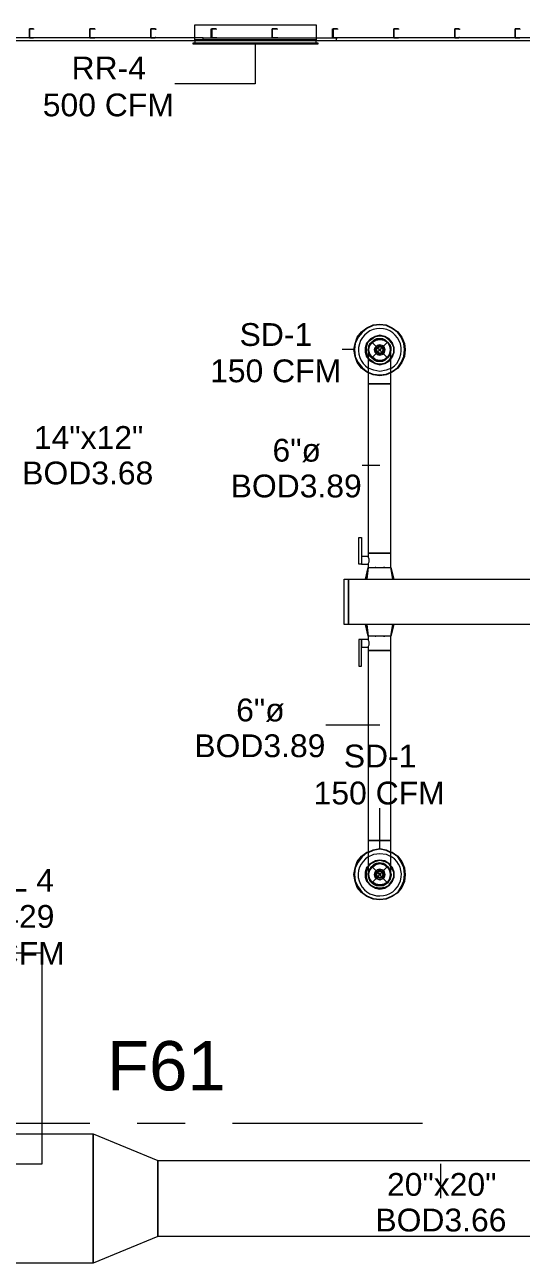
# Model space of a CAD drawing. Header units: metres. Extents: x 98 to 337, y -7 to 53.
# Drawn here: x 137.43 to 140.75, y 15.72 to 24 of the extents above; entities that cross this region are included whole.
import ezdxf

# ---------------------------------------------------------------- set-up
doc = ezdxf.new("R2010")
doc.units = ezdxf.units.M
doc.layers.add('HVAC - Ductos', color=5, linetype='Continuous', lineweight=0)
doc.layers.add('PDF_Text', color=7, linetype='Continuous', lineweight=0)
doc.layers.add('PDF_Geometry', color=7, linetype='Continuous', lineweight=0, true_color=0xaaaaaa)
doc.styles.add('PDF ArialUnicodeMS-Bold-Identity-H', font='arial.ttf')
doc.styles.add('PDF Helvetica', font='')
doc.styles.get('PDF Helvetica').set_extended_font_data('Helvetica')

msp = doc.modelspace()

# ---------------------------------------------------------------- linework, layer by layer
at = {"layer": 'HVAC - Ductos', "lineweight": 0}
for points in [[(139.3888, 23.8753), (139.3751, 23.8753), (139.3751, 23.8983), (138.5641, 23.8983), (138.5641, 23.999), (139.3751, 23.999), (139.3751, 23.8983), (138.5641, 23.8983), (138.5641, 23.8753), (138.5504, 23.8753), (138.5504, 23.8707), (139.3888, 23.8707), (139.3888, 23.8753), (138.5504, 23.8753)], [(139.7232, 21.6715), (139.7141, 21.6761), (139.6774, 21.7036), (139.65, 21.7403), (139.6362, 21.7815), (139.627, 21.8273), (139.6362, 21.8686), (139.65, 21.9098), (139.6774, 21.9464), (139.7141, 21.974), (139.7554, 21.9922), (139.8012, 21.9968), (139.8424, 21.9922), (139.8837, 21.974), (139.9203, 21.9464), (139.9478, 21.9098), (139.9661, 21.8686), (139.9707, 21.8273), (139.9661, 21.7815), (139.9478, 21.7403), (139.9203, 21.7036), (139.8837, 21.6761), (139.8745, 21.6715)], [(139.8745, 21.6761), (139.8837, 21.6807), (139.9203, 21.7082), (139.9432, 21.7403), (139.9615, 21.7815), (139.9661, 21.8273), (139.9615, 21.8686), (139.9432, 21.9098), (139.9203, 21.9418), (139.8837, 21.9694), (139.8424, 21.9877), (139.8012, 21.9922), (139.7554, 21.9877), (139.7141, 21.9694), (139.682, 21.9418), (139.6546, 21.9098), (139.6362, 21.8686), (139.6316, 21.8273), (139.6362, 21.7815), (139.6546, 21.7403), (139.682, 21.7082), (139.7141, 21.6807), (139.7232, 21.6761)], [(139.7232, 21.8273), (139.7232, 21.8182), (139.7232, 21.7998), (139.7232, 21.7723), (139.7232, 21.7311), (139.7232, 21.6853), (139.7232, 21.6303), (139.7232, 21.5982), (139.7278, 21.5982), (139.7324, 21.5982), (139.7462, 21.5982), (139.7599, 21.5982), (139.7783, 21.5982), (139.8012, 21.5982), (139.8194, 21.5982), (139.8378, 21.5982), (139.8516, 21.5982), (139.8653, 21.5982), (139.8745, 21.5982), (139.8745, 21.6486), (139.8745, 21.699), (139.8745, 21.7449), (139.8745, 21.7815), (139.8745, 21.809), (139.8745, 21.8227), (139.8745, 21.8273), (139.8745, 21.8182), (139.8745, 21.8273), (139.8745, 21.8456), (139.8653, 21.864), (139.8516, 21.8777), (139.8378, 21.8914), (139.8194, 21.9006), (139.8012, 21.9006), (139.7783, 21.9006), (139.7599, 21.8914), (139.7462, 21.8777), (139.7324, 21.864), (139.7278, 21.8456), (139.7232, 21.8273), (139.7232, 21.8182), (139.7232, 21.8273), (139.7278, 21.8456), (139.7324, 21.864), (139.7462, 21.8777), (139.7599, 21.8914), (139.7783, 21.9006), (139.8012, 21.9006), (139.8194, 21.9006), (139.8378, 21.8914), (139.8516, 21.8777), (139.8653, 21.864), (139.8745, 21.8456), (139.8745, 21.8273)], [(139.7278, 21.8502), (139.7278, 21.8548), (139.7324, 21.8594)], [(139.7324, 21.8548), (139.7462, 21.8777), (139.7691, 21.8914)], [(139.7462, 21.8777), (139.8516, 21.7723)], [(139.8516, 21.8777), (139.7462, 21.7723)], [(139.7691, 21.8914), (139.7691, 21.896), (139.7737, 21.896)], [(139.7737, 21.896), (139.8012, 21.9006), (139.824, 21.896)], [(139.824, 21.896), (139.8286, 21.896), (139.8332, 21.8914)], [(139.8286, 21.8914), (139.8516, 21.8777), (139.8653, 21.8548)], [(139.8699, 21.8594), (139.8699, 21.8548), (139.8699, 21.8502)], [(139.627, 21.8273), (139.5491, 21.8273)], [(139.7232, 21.8182), (139.7278, 21.8044), (139.7324, 21.7861), (139.7462, 21.7723), (139.7324, 21.7953), (139.7278, 21.7953), (139.7278, 21.7998)], [(139.7324, 21.7998), (139.7278, 21.8273), (139.7324, 21.8502)], [(139.7737, 21.754), (139.7691, 21.754), (139.7691, 21.7586), (139.7462, 21.7723), (139.7599, 21.7586), (139.7783, 21.7494), (139.8012, 21.7494), (139.8194, 21.7494), (139.8378, 21.7586), (139.8516, 21.7723), (139.8653, 21.7861), (139.8745, 21.8044), (139.8745, 21.8182)], [(139.8653, 21.7953), (139.8516, 21.7723), (139.8286, 21.7586)], [(139.8699, 21.8502), (139.8745, 21.8273), (139.8699, 21.7998), (139.8699, 21.7953)], [(139.8791, 21.7036), (139.8424, 21.6899), (139.8012, 21.6807), (139.7599, 21.6899), (139.7232, 21.7036)], [(139.824, 21.7586), (139.8012, 21.7494), (139.7737, 21.7586)], [(139.8332, 21.7586), (139.8286, 21.754), (139.824, 21.754)], [(139.7232, 21.6761), (139.7554, 21.6624), (139.8012, 21.6578), (139.8424, 21.6624), (139.8745, 21.6761)], [(139.8745, 21.6715), (139.8424, 21.6578), (139.8012, 21.6532), (139.7554, 21.6578), (139.7232, 21.6715)], [(139.7095, 20.2924), (139.705, 20.2924), (139.7232, 20.3703), (139.7278, 20.3703), (139.7324, 20.3703), (139.7462, 20.3703), (139.7599, 20.3703), (139.7783, 20.3703), (139.8012, 20.3703), (139.8194, 20.3703), (139.8378, 20.3703), (139.8516, 20.3703), (139.8653, 20.3703), (139.8699, 20.3703), (139.8745, 20.3703), (139.8745, 20.4665), (139.8653, 20.4665), (139.8516, 20.4665), (139.8378, 20.4665), (139.8194, 20.4665), (139.8012, 20.4665), (139.7783, 20.4665), (139.7599, 20.4665), (139.7462, 20.4665), (139.7324, 20.4665), (139.7278, 20.4665), (139.7232, 20.4665), (139.7278, 20.4665), (139.7324, 20.4665), (139.7462, 20.4665), (139.7599, 20.4665), (139.7783, 20.4665), (139.8012, 20.4665), (139.8194, 20.4665), (139.8378, 20.4665), (139.8516, 20.4665), (139.8653, 20.4665), (139.8745, 20.4665), (139.8745, 21.5982), (139.8653, 21.5982), (139.8516, 21.5982), (139.8378, 21.5982), (139.8194, 21.5982), (139.8012, 21.5982), (139.7783, 21.5982), (139.7599, 21.5982), (139.7462, 21.5982), (139.7324, 21.5982), (139.7278, 21.5982), (139.7232, 21.5982), (139.7232, 20.4665), (139.7232, 20.4437), (139.6774, 20.4437), (139.6774, 20.4391), (139.6774, 20.4345), (139.6774, 20.4299), (139.6774, 20.4253), (139.6774, 20.4162), (139.6774, 20.4116), (139.6774, 20.407), (139.6774, 20.4024), (139.6774, 20.3978), (139.6774, 20.3932), (139.7232, 20.3932), (139.7232, 20.3703), (139.7141, 20.2924)], [(139.8012, 21.053), (139.682, 21.053)], [(139.7232, 20.3703), (139.705, 20.2924), (139.7095, 20.2924), (139.7141, 20.2924), (139.7232, 20.2924)], [(139.7232, 20.4437), (139.7232, 20.4391), (139.7278, 20.4299), (139.7278, 20.4207), (139.7278, 20.4162), (139.7278, 20.407), (139.7232, 20.3978), (139.7232, 20.3932)], [(139.8928, 20.2924), (139.8745, 20.3703), (139.8928, 20.2924)], [(139.8882, 20.2924), (139.8745, 20.3703)], [(139.7278, 20.2924), (139.7462, 20.2924), (139.7508, 20.2924), (139.7554, 20.2924), (139.7645, 20.2924), (139.7783, 20.2924), (139.7828, 20.2924)], [(139.7874, 20.2924), (139.8103, 20.2924), (139.8149, 20.2924), (139.8194, 20.2924), (139.8332, 20.2924), (139.8424, 20.2924), (139.847, 20.2924), (139.8561, 20.2924), (139.8699, 20.2924)], [(139.8745, 20.2924), (139.8837, 20.2924), (139.8882, 20.2924), (139.8928, 20.2924)], [(139.8745, 19.9122), (139.8699, 19.9122), (139.8653, 19.9122), (139.8516, 19.9122), (139.8378, 19.9122), (139.8194, 19.9122), (139.8012, 19.9122), (139.7783, 19.9122), (139.7599, 19.9122), (139.7462, 19.9122), (139.7324, 19.9122), (139.7278, 19.9122), (139.7232, 19.9122), (139.7232, 19.8893), (139.6774, 19.8893), (139.6592, 19.8893), (139.6592, 19.7106), (139.6774, 19.7106), (139.6774, 19.8893), (139.6774, 19.8847), (139.6774, 19.8755), (139.6774, 19.8709), (139.6774, 19.8663), (139.6774, 19.8572), (139.6774, 19.8526), (139.6774, 19.848), (139.6774, 19.8434), (139.6774, 19.8388), (139.7232, 19.8388), (139.7232, 19.816), (139.7278, 19.816), (139.7324, 19.816), (139.7462, 19.816), (139.7599, 19.816), (139.7783, 19.816), (139.8012, 19.816), (139.8194, 19.816), (139.8378, 19.816), (139.8516, 19.816), (139.8653, 19.816), (139.8745, 19.816), (139.8745, 19.9122), (139.8882, 19.9901)], [(139.7232, 19.9901), (139.7141, 19.9901), (139.7095, 19.9901), (139.705, 19.9901), (139.7095, 19.9901)], [(139.705, 19.9901), (139.7232, 19.9122), (139.705, 19.9901)], [(139.7141, 19.9901), (139.7232, 19.9122)], [(139.7828, 19.9901), (139.7783, 19.9901), (139.7645, 19.9901), (139.7554, 19.9901), (139.7508, 19.9901), (139.7462, 19.9901), (139.7278, 19.9901)], [(139.8699, 19.9901), (139.8561, 19.9901), (139.847, 19.9901), (139.8424, 19.9901), (139.8332, 19.9901), (139.8194, 19.9901), (139.8149, 19.9901), (139.8103, 19.9901), (139.7874, 19.9901)], [(139.8928, 19.9901), (139.8745, 19.9122), (139.8928, 19.9901), (139.8882, 19.9901), (139.8837, 19.9901), (139.8745, 19.9901)], [(139.7232, 19.8893), (139.7232, 19.8847), (139.7278, 19.8755), (139.7278, 19.8709), (139.7278, 19.8618), (139.7278, 19.8526), (139.7232, 19.8434), (139.7232, 19.8388)], [(139.8012, 19.3165), (139.4392, 19.3165)], [(139.8012, 18.4918), (139.8012, 18.7622)], [(139.8745, 18.4689), (139.8837, 18.4689), (139.9203, 18.4414), (139.9478, 18.4048), (139.9661, 18.3635), (139.9707, 18.3177), (139.9661, 18.2719), (139.9478, 18.2307), (139.9203, 18.1986), (139.8837, 18.1711), (139.8424, 18.1528), (139.8012, 18.1482), (139.7554, 18.1528), (139.7141, 18.1711), (139.6774, 18.1986), (139.65, 18.2307), (139.6362, 18.2719), (139.627, 18.3177), (139.6362, 18.3635), (139.65, 18.4048), (139.6774, 18.4414), (139.7141, 18.4689), (139.7232, 18.4689)], [(139.7232, 18.4643), (139.7141, 18.4643), (139.682, 18.4369), (139.6546, 18.4002), (139.6362, 18.3635), (139.6316, 18.3177), (139.6362, 18.2765), (139.6546, 18.2353), (139.682, 18.1986), (139.7141, 18.1757), (139.7554, 18.1574), (139.8012, 18.1528), (139.8424, 18.1574), (139.8837, 18.1757), (139.9203, 18.1986), (139.9432, 18.2353), (139.9615, 18.2765), (139.9661, 18.3177), (139.9615, 18.3635), (139.9432, 18.4002), (139.9203, 18.4369), (139.8837, 18.4643), (139.8745, 18.4643)], [(139.7232, 18.4689), (139.7554, 18.4827), (139.8012, 18.4918), (139.8424, 18.4827), (139.8745, 18.4689)], [(139.8745, 18.4643), (139.8424, 18.4781), (139.8012, 18.4873), (139.7554, 18.4781), (139.7232, 18.4643)], [(139.7232, 18.4369), (139.7599, 18.4551), (139.8012, 18.4597), (139.8424, 18.4551), (139.8791, 18.4369)], [(139.8745, 18.3269), (139.8745, 18.3361), (139.8653, 18.3544), (139.8516, 18.3727), (139.8378, 18.3865), (139.8194, 18.3911), (139.8012, 18.3956), (139.7783, 18.3911), (139.7599, 18.3865), (139.7462, 18.3727), (139.7691, 18.3865), (139.7691, 18.3911), (139.7737, 18.3911)], [(139.7737, 18.3865), (139.8012, 18.3911), (139.824, 18.3865)], [(139.824, 18.3911), (139.8286, 18.3911), (139.8286, 18.3865), (139.8516, 18.3727), (139.8653, 18.3498)], [(139.7278, 18.3452), (139.7278, 18.3498), (139.7324, 18.3498), (139.7462, 18.3727), (139.7324, 18.3544), (139.7278, 18.3361), (139.7232, 18.3269)], [(139.7324, 18.2949), (139.7278, 18.3177), (139.7324, 18.3452)], [(139.7462, 18.3727), (139.8516, 18.2627)], [(139.8516, 18.3727), (139.7462, 18.2627)], [(139.8699, 18.3498), (139.8699, 18.3452), (139.8745, 18.3177), (139.8699, 18.2949)], [(139.7324, 18.2857), (139.7278, 18.2903)], [(139.7691, 18.2536), (139.7462, 18.2673), (139.7324, 18.2857)], [(139.7737, 18.249), (139.7691, 18.249)], [(139.824, 18.249), (139.8012, 18.2445), (139.7737, 18.249)], [(139.8332, 18.249), (139.8286, 18.249), (139.824, 18.249)], [(139.8653, 18.2857), (139.8516, 18.2673), (139.8286, 18.2536)], [(139.8699, 18.2903), (139.8699, 18.2857)]]:
    msp.add_lwpolyline(points, dxfattribs=at)
for points in [[(139.8791, 21.7036, 0.735074), (139.8012, 21.9694, 0.743014), (139.7232, 21.7036)], [(139.8745, 18.3177), (139.8745, 18.3269), (139.8745, 18.3452), (139.8745, 18.3727), (139.8745, 18.414), (139.8745, 18.4597), (139.8745, 18.5102), (139.8745, 18.5468), (139.8653, 18.5468), (139.8516, 18.5468), (139.8378, 18.5468), (139.8194, 18.5468), (139.8012, 18.5468), (139.7783, 18.5468), (139.7599, 18.5468), (139.7462, 18.5468), (139.7324, 18.5468), (139.7278, 18.5468), (139.7232, 18.5468), (139.7232, 18.4918), (139.7232, 18.4414), (139.7232, 18.4002), (139.7232, 18.3635), (139.7232, 18.3361), (139.7232, 18.3223), (139.7232, 18.3177), (139.7232, 18.3269), (139.7232, 18.3177), (139.7278, 18.2994), (139.7324, 18.2811), (139.7462, 18.2627), (139.7599, 18.2536), (139.7783, 18.2445), (139.8012, 18.2445), (139.8194, 18.2445), (139.8378, 18.2536), (139.8516, 18.2627), (139.8653, 18.2811), (139.8745, 18.2994), (139.8745, 18.3177), (139.8745, 18.3269, -1.064133), (139.7232, 18.3177)], [(139.7232, 18.4369, 0.771358), (139.8012, 18.1757, 0.752777), (139.8791, 18.4369)]]:
    msp.add_lwpolyline(points, format="xyb", dxfattribs=at)
for points in [[(139.8791, 21.7723), (139.8837, 21.7769), (139.8928, 21.809), (139.8928, 21.8411), (139.8837, 21.8731), (139.8607, 21.9006), (139.8332, 21.9144), (139.8012, 21.9235), (139.7691, 21.9144), (139.737, 21.9006), (139.7141, 21.8731), (139.705, 21.8411), (139.705, 21.809), (139.7141, 21.7769), (139.7232, 21.7677), (139.7141, 21.7769), (139.705, 21.809), (139.705, 21.8411), (139.7141, 21.8731), (139.737, 21.9006), (139.7691, 21.9144), (139.8012, 21.9235), (139.8332, 21.9144), (139.8607, 21.9006), (139.8837, 21.8731), (139.8928, 21.8411), (139.8928, 21.809), (139.8837, 21.7769)], [(139.7232, 21.7723), (139.7187, 21.7769), (139.7095, 21.809), (139.7095, 21.8411), (139.7187, 21.8731), (139.7416, 21.896), (139.7691, 21.9144), (139.8012, 21.919), (139.8332, 21.9144), (139.8607, 21.896), (139.8791, 21.8731), (139.8928, 21.8411), (139.8928, 21.809), (139.8791, 21.7769), (139.8745, 21.7723), (139.8791, 21.7769), (139.8928, 21.809), (139.8928, 21.8411), (139.8791, 21.8731), (139.8607, 21.896), (139.8332, 21.9144), (139.8012, 21.919), (139.7691, 21.9144), (139.7416, 21.896), (139.7187, 21.8731), (139.7095, 21.8411), (139.7095, 21.809), (139.7187, 21.7769)], [(139.8607, 21.8686), (139.824, 21.896), (139.7783, 21.896), (139.737, 21.8686), (139.7232, 21.8273), (139.737, 21.7815), (139.7783, 21.754), (139.824, 21.754), (139.8607, 21.7815), (139.8745, 21.8273)], [(139.7828, 21.754), (139.7645, 21.7631), (139.7462, 21.7723), (139.737, 21.7907), (139.7278, 21.8044), (139.7278, 21.8273), (139.7278, 21.8456), (139.737, 21.864), (139.7462, 21.8777), (139.7645, 21.8869), (139.7828, 21.896), (139.8012, 21.9006), (139.8194, 21.896), (139.8378, 21.8869), (139.8516, 21.8777), (139.8653, 21.864), (139.8699, 21.8456), (139.8745, 21.8273), (139.8699, 21.8044), (139.8653, 21.7907), (139.8516, 21.7723), (139.8378, 21.7631), (139.8194, 21.754), (139.8012, 21.7494)], [(139.8286, 21.8914), (139.8516, 21.8777), (139.8653, 21.8502), (139.8699, 21.8273), (139.8653, 21.7998), (139.8516, 21.7769), (139.8286, 21.7586), (139.8012, 21.754), (139.7737, 21.7586), (139.7508, 21.7769), (139.7324, 21.7998), (139.7278, 21.8273), (139.7324, 21.8502), (139.7508, 21.8777), (139.7737, 21.8914), (139.8012, 21.896)], [(139.7828, 21.7953), (139.8012, 21.7907), (139.7828, 21.7953), (139.7691, 21.809), (139.7645, 21.8273), (139.7691, 21.8411), (139.7828, 21.8548), (139.8012, 21.8594), (139.7828, 21.8548), (139.7691, 21.8411), (139.7645, 21.8273), (139.7691, 21.809)], [(139.8149, 21.8548), (139.8012, 21.8594), (139.8194, 21.8548), (139.8286, 21.8411), (139.8332, 21.8273), (139.8286, 21.809), (139.8194, 21.7953), (139.8012, 21.7907), (139.8149, 21.7953), (139.8286, 21.809), (139.8332, 21.8273), (139.8286, 21.8411)], [(139.7874, 21.8044), (139.8012, 21.7998), (139.7828, 21.8044), (139.7737, 21.8182), (139.7737, 21.8319), (139.7828, 21.8456), (139.8012, 21.8502), (139.7874, 21.8456), (139.7783, 21.8319), (139.7783, 21.8182)], [(139.8149, 21.8411), (139.8194, 21.8273), (139.8149, 21.809), (139.8012, 21.8044), (139.7874, 21.809), (139.7783, 21.8273), (139.7874, 21.8411), (139.8012, 21.8456)], [(139.7966, 21.8227), (139.8012, 21.8182), (139.7966, 21.8227), (139.7966, 21.8273), (139.8012, 21.8319), (139.7966, 21.8273)], [(139.8149, 21.8456), (139.8012, 21.8502), (139.8149, 21.8456), (139.824, 21.8319), (139.824, 21.8182), (139.8149, 21.8044), (139.8012, 21.7998), (139.8149, 21.8044), (139.824, 21.8182), (139.824, 21.8319)], [(139.8057, 21.8273), (139.8012, 21.8319), (139.8057, 21.8273), (139.8057, 21.8227), (139.8012, 21.8182), (139.8057, 21.8227)], [(139.8607, 21.7494), (139.8332, 21.7357), (139.8012, 21.7265), (139.7691, 21.7357), (139.737, 21.7494), (139.7232, 21.7677), (139.737, 21.7494), (139.7691, 21.7357), (139.8012, 21.7265), (139.8332, 21.7357), (139.8607, 21.7494), (139.8791, 21.7723)], [(139.7416, 21.754), (139.7691, 21.7357), (139.7416, 21.754), (139.7232, 21.7723)], [(139.8012, 21.7311), (139.8332, 21.7357), (139.8607, 21.754), (139.8745, 21.7723), (139.8607, 21.754), (139.8332, 21.7357), (139.8012, 21.7311), (139.7691, 21.7357)], [(139.6592, 20.5719), (139.6774, 20.5719), (139.6774, 20.3932), (139.6592, 20.3932)], [(139.7737, 20.3703), (139.7691, 20.3703)], [(139.8332, 20.3703), (139.8286, 20.3703), (139.824, 20.3703), (139.8286, 20.3703)], [(139.5904, 20.2924), (139.5904, 19.9901), (139.5629, 19.9901), (139.5629, 20.2924)], [(141.9133, 19.9901), (139.5904, 19.9901), (139.5904, 20.2924), (141.9133, 20.2924)], [(139.7691, 19.9122), (139.7737, 19.9122)], [(139.824, 19.9122), (139.8286, 19.9122), (139.8332, 19.9122), (139.8286, 19.9122)], [(139.8745, 19.816), (139.8653, 19.816), (139.8516, 19.816), (139.8378, 19.816), (139.8194, 19.816), (139.8012, 19.816), (139.7783, 19.816), (139.7599, 19.816), (139.7462, 19.816), (139.7324, 19.816), (139.7278, 19.816), (139.7232, 19.816), (139.7232, 18.5468), (139.7278, 18.5468), (139.7324, 18.5468), (139.7462, 18.5468), (139.7599, 18.5468), (139.7783, 18.5468), (139.8012, 18.5468), (139.8194, 18.5468), (139.8378, 18.5468), (139.8516, 18.5468), (139.8653, 18.5468), (139.8745, 18.5468)], [(139.7691, 18.4048), (139.7416, 18.3911), (139.7232, 18.3727), (139.737, 18.3911), (139.7232, 18.3727), (139.7416, 18.3911), (139.7691, 18.4048), (139.8012, 18.414), (139.8332, 18.4048), (139.8607, 18.3911), (139.8745, 18.3727), (139.8607, 18.3911), (139.8332, 18.4094), (139.8607, 18.3911), (139.8332, 18.4048), (139.8012, 18.414)], [(139.8607, 18.3635), (139.824, 18.3911), (139.7783, 18.3911), (139.737, 18.3635), (139.7232, 18.3177), (139.737, 18.2719), (139.7783, 18.2445), (139.824, 18.2445), (139.8607, 18.2719), (139.8745, 18.3177)], [(139.8286, 18.3865), (139.8516, 18.3681), (139.8653, 18.3452), (139.8699, 18.3177), (139.8653, 18.2903), (139.8516, 18.2673), (139.8286, 18.2536), (139.8012, 18.249), (139.7737, 18.2536), (139.7508, 18.2673), (139.7324, 18.2903), (139.7278, 18.3177), (139.7324, 18.3452), (139.7508, 18.3681), (139.7737, 18.3865), (139.8012, 18.3911)], [(139.8194, 18.3911), (139.8378, 18.3819), (139.8516, 18.3727), (139.8653, 18.3544), (139.8699, 18.3361), (139.8745, 18.3177), (139.8699, 18.2994), (139.8653, 18.2811), (139.8516, 18.2673), (139.8378, 18.2536), (139.8194, 18.249), (139.8012, 18.2445), (139.7828, 18.249), (139.7645, 18.2536), (139.7462, 18.2673), (139.737, 18.2811), (139.7278, 18.2994), (139.7278, 18.3177), (139.7278, 18.3361), (139.737, 18.3544), (139.7462, 18.3727), (139.7645, 18.3819), (139.7828, 18.3911), (139.8012, 18.3911)], [(139.7691, 18.4094), (139.8012, 18.414), (139.8332, 18.4094), (139.8012, 18.414), (139.7691, 18.4094), (139.737, 18.3911)], [(139.8791, 18.3727), (139.8607, 18.3911)], [(139.8012, 18.2215), (139.7691, 18.2261), (139.737, 18.2445), (139.7141, 18.2719), (139.705, 18.2994), (139.705, 18.3361), (139.7141, 18.3681), (139.7232, 18.3727), (139.7187, 18.3635), (139.7095, 18.3361), (139.7095, 18.304), (139.7187, 18.2719), (139.7416, 18.2445), (139.7691, 18.2307), (139.8012, 18.2261), (139.8332, 18.2307), (139.8607, 18.2445), (139.8791, 18.2719), (139.8928, 18.304), (139.8928, 18.3361), (139.8791, 18.3635), (139.8745, 18.3727), (139.8791, 18.3635), (139.8928, 18.3361), (139.8928, 18.304), (139.8791, 18.2719), (139.8607, 18.2445), (139.8332, 18.2307), (139.8012, 18.2261), (139.7691, 18.2307), (139.7416, 18.2445), (139.7187, 18.2719), (139.7095, 18.304), (139.7095, 18.3361), (139.7187, 18.3635), (139.7232, 18.3727), (139.7141, 18.3681), (139.705, 18.3361), (139.705, 18.2994), (139.7141, 18.2719), (139.737, 18.2445), (139.7691, 18.2261), (139.8012, 18.2215), (139.8332, 18.2261), (139.8607, 18.2445), (139.8837, 18.2719), (139.8928, 18.2994), (139.8928, 18.3361), (139.8837, 18.3681), (139.8791, 18.3727), (139.8837, 18.3681), (139.8928, 18.3361), (139.8928, 18.2994), (139.8837, 18.2719), (139.8607, 18.2445), (139.8332, 18.2261)], [(139.8149, 18.3498), (139.8012, 18.3544), (139.8194, 18.3498), (139.8286, 18.3361), (139.8332, 18.3177), (139.8286, 18.2994), (139.8194, 18.2903), (139.8012, 18.2811), (139.7828, 18.2903), (139.7691, 18.2994), (139.7645, 18.3177), (139.7691, 18.3361), (139.7828, 18.3498), (139.8012, 18.3544), (139.7828, 18.3498), (139.7691, 18.3361), (139.7645, 18.3177), (139.7691, 18.2994), (139.7828, 18.2903), (139.8012, 18.2857), (139.8149, 18.2903), (139.8286, 18.2994), (139.8332, 18.3177), (139.8286, 18.3361)], [(139.7874, 18.2994), (139.8012, 18.2949), (139.7828, 18.2994), (139.7737, 18.3086), (139.7737, 18.3269), (139.7828, 18.3407), (139.8012, 18.3452), (139.7874, 18.3407), (139.7783, 18.3269), (139.7783, 18.3086)], [(139.7874, 18.3315), (139.8012, 18.3407), (139.8149, 18.3315), (139.8194, 18.3177), (139.8149, 18.304), (139.8012, 18.2994), (139.7874, 18.304), (139.7783, 18.3177)], [(139.7966, 18.3223), (139.7966, 18.3177), (139.8012, 18.3131), (139.7966, 18.3131), (139.7966, 18.3223), (139.8012, 18.3269), (139.8057, 18.3223), (139.8057, 18.3131), (139.8012, 18.3131), (139.8057, 18.3177), (139.8057, 18.3223), (139.8012, 18.3223)], [(139.8149, 18.3407), (139.8012, 18.3452), (139.8149, 18.3407), (139.824, 18.3269), (139.824, 18.3086), (139.8149, 18.2994), (139.8012, 18.2949), (139.8149, 18.2994), (139.824, 18.3086), (139.824, 18.3269)], [(137.886, 15.7199), (132.3971, 15.7199), (132.3971, 16.5859), (137.886, 16.5859)], [(137.886, 16.5859), (138.3167, 16.4072), (138.3167, 15.8986), (137.886, 15.7199)], [(144.5295, 15.8986), (138.3167, 15.8986), (138.3167, 16.4072), (144.5295, 16.4072)]]:
    msp.add_lwpolyline(points, close=True, dxfattribs=at)
at = {"layer": 'PDF_Geometry', "lineweight": 0}
for points in [[(137.4599, 23.912), (137.4599, 23.9715), (137.4874, 23.9715), (137.4874, 23.9669), (137.4874, 23.9715), (137.4599, 23.9715), (137.4599, 23.912), (137.4874, 23.912)], [(137.8677, 23.912), (137.8631, 23.912), (137.8631, 23.9715), (137.8677, 23.9715), (137.8951, 23.9715), (137.8951, 23.9669), (137.8951, 23.9715), (137.8677, 23.9715), (137.8631, 23.9715), (137.8631, 23.912), (137.8677, 23.912), (137.8951, 23.912)], [(138.2709, 23.912), (138.2709, 23.9715), (138.3029, 23.9715), (138.3029, 23.9669), (138.2983, 23.9669), (138.2983, 23.9715), (138.2709, 23.9715), (138.2709, 23.912), (138.2983, 23.912), (138.2983, 23.9165), (138.3029, 23.9165), (138.3029, 23.912)], [(138.6787, 23.912), (138.6741, 23.912), (138.6741, 23.9715), (138.6787, 23.9715), (138.7061, 23.9715), (138.7061, 23.9669), (138.7061, 23.9715), (138.6787, 23.9715), (138.6787, 23.912), (138.7061, 23.912)], [(139.0818, 23.912), (139.0818, 23.9715), (139.1139, 23.9715), (139.1139, 23.9669), (139.1139, 23.9715), (139.0818, 23.9715), (139.0818, 23.912), (139.1139, 23.912)], [(139.4896, 23.912), (139.485, 23.912), (139.485, 23.9715), (139.4896, 23.9715), (139.5171, 23.9715), (139.5171, 23.9669), (139.5171, 23.9715), (139.4896, 23.9715), (139.4896, 23.912), (139.5171, 23.912)], [(139.8928, 23.912), (139.8928, 23.9715), (139.9249, 23.9715), (139.9249, 23.9669), (139.9249, 23.9715), (139.8928, 23.9715), (139.8928, 23.912), (139.9249, 23.912)], [(140.3006, 23.912), (140.3006, 23.9715), (140.3326, 23.9715), (140.3326, 23.9669), (140.3281, 23.9669), (140.3281, 23.9715), (140.3006, 23.9715), (140.3006, 23.912), (140.3281, 23.912), (140.3281, 23.9165), (140.3326, 23.9165), (140.3326, 23.912)], [(140.7084, 23.912), (140.7038, 23.912), (140.7038, 23.9715), (140.7084, 23.9715), (140.7358, 23.9715), (140.7358, 23.9669), (140.7358, 23.9715), (140.7084, 23.9715), (140.7038, 23.9715), (140.7038, 23.912), (140.7084, 23.912), (140.7358, 23.912)], [(138.619, 23.912), (137.3362, 23.912), (137.3362, 23.8937), (138.619, 23.8937)], [(137.4874, 23.9165), (137.4874, 23.912)], [(137.8951, 23.9165), (137.8951, 23.912)], [(138.7061, 23.9165), (138.7061, 23.912)], [(139.1139, 23.9165), (139.1139, 23.912)], [(141.8171, 23.912), (139.5079, 23.912), (139.5079, 23.8937), (141.8171, 23.8937)], [(139.5171, 23.9165), (139.5171, 23.912)], [(139.9249, 23.9165), (139.9249, 23.912)], [(140.7358, 23.9165), (140.7358, 23.912)]]:
    msp.add_lwpolyline(points, close=True, dxfattribs=at)
for points in [[(137.2629, 23.802), (137.2629, 23.9074), (137.2629, 23.912), (137.2629, 23.9165), (137.2675, 23.9165), (137.2675, 23.912), (137.2675, 23.9165), (137.2629, 23.9165), (137.0521, 23.9165), (136.6489, 23.9165), (137.0521, 23.9165), (137.2629, 23.9165), (137.2629, 23.912), (137.3362, 23.912), (137.3362, 23.8937), (138.619, 23.8937), (139.5079, 23.8937)], [(138.619, 23.8937), (138.619, 23.912), (139.4988, 23.912)], [(139.5079, 23.912), (139.5079, 23.8937), (141.8171, 23.8937), (141.808, 23.8891)], [(137.8631, 16.6546), (136.5939, 16.6546)], [(138.5, 16.6546), (138.1792, 16.6546)], [(140.0852, 16.6546), (138.8161, 16.6546)]]:
    msp.add_lwpolyline(points, dxfattribs=at)
at = {"layer": 'PDF_Geometry', "color": 254, "lineweight": 0, "true_color": 0xd2d2d2}
for points in [[(137.8906, 23.912), (137.8951, 23.912)], [(139.9019, 23.912), (139.9065, 23.912)]]:
    msp.add_lwpolyline(points, dxfattribs=at)
at = {"layer": 'PDF_Geometry', "color": 7, "lineweight": 0}
for points in [[(138.9673, 23.8707), (138.9673, 23.605), (138.4312, 23.605)], [(138.5732, 23.8707), (139.3659, 23.8707)], [(140.209, 16.1551), (140.209, 16.3842)]]:
    msp.add_lwpolyline(points, dxfattribs=at)
for points in [[(138.5732, 23.8983), (138.6924, 23.8983)], [(138.7749, 23.8983), (138.9306, 23.8983)], [(139.0085, 23.8983), (139.1689, 23.8983)], [(139.2468, 23.8983), (139.3705, 23.8983)]]:
    msp.add_lwpolyline(points, close=True, dxfattribs=at)
at = {"layer": 'PDF_Geometry', "color": 232, "lineweight": 9, "true_color": 0xe91e64}
msp.add_lwpolyline([(136.7389, 17.794), (137.5422, 17.794), (137.5422, 16.3827), (136.7389, 16.3827)], close=True, dxfattribs=at)

# ---------------------------------------------------------------- texts
at = {"layer": 'PDF_Text', "lineweight": 0, "char_height": 0.15242, "attachment_point": 4, "style": 'PDF Helvetica'}
for s, insert in [('RR-4', (137.7407, 23.7096)), ('500 CFM', (137.5483, 23.4622)), ('SD-1', (138.8633, 21.9273)), ('150 CFM', (138.6663, 21.6844)), ('14"x12"', (137.4887, 21.24)), ('6"ø', (139.0832, 21.1529)), ('BOD3.68', (137.4109, 21.0017)), ('BOD3.89', (138.8037, 20.9147)), ('6"ø', (138.8404, 19.4164)), ('BOD3.89', (138.5609, 19.1781)), ('SD-1', (139.5597, 19.1094)), ('150 CFM', (139.3581, 18.862)), ('LEVEL 4', (136.7831, 18.2801)), ('VAV-429', (136.774, 18.0373)), ('1000 CFM', (136.7007, 17.7899)), ('20"x20"', (139.8484, 16.2458)), ('BOD3.66', (139.7705, 16.0075))]:
    msp.add_mtext(s, dxfattribs=dict(at, insert=insert))
at = {"layer": 'PDF_Text', "color": 232, "lineweight": 70, "true_color": 0xe91e64, "insert": (137.9768, 17.0376), "char_height": 0.32989, "attachment_point": 4, "style": 'PDF ArialUnicodeMS-Bold-Identity-H'}
msp.add_mtext('F61', dxfattribs=at)

doc.saveas('drawing.dxf')
